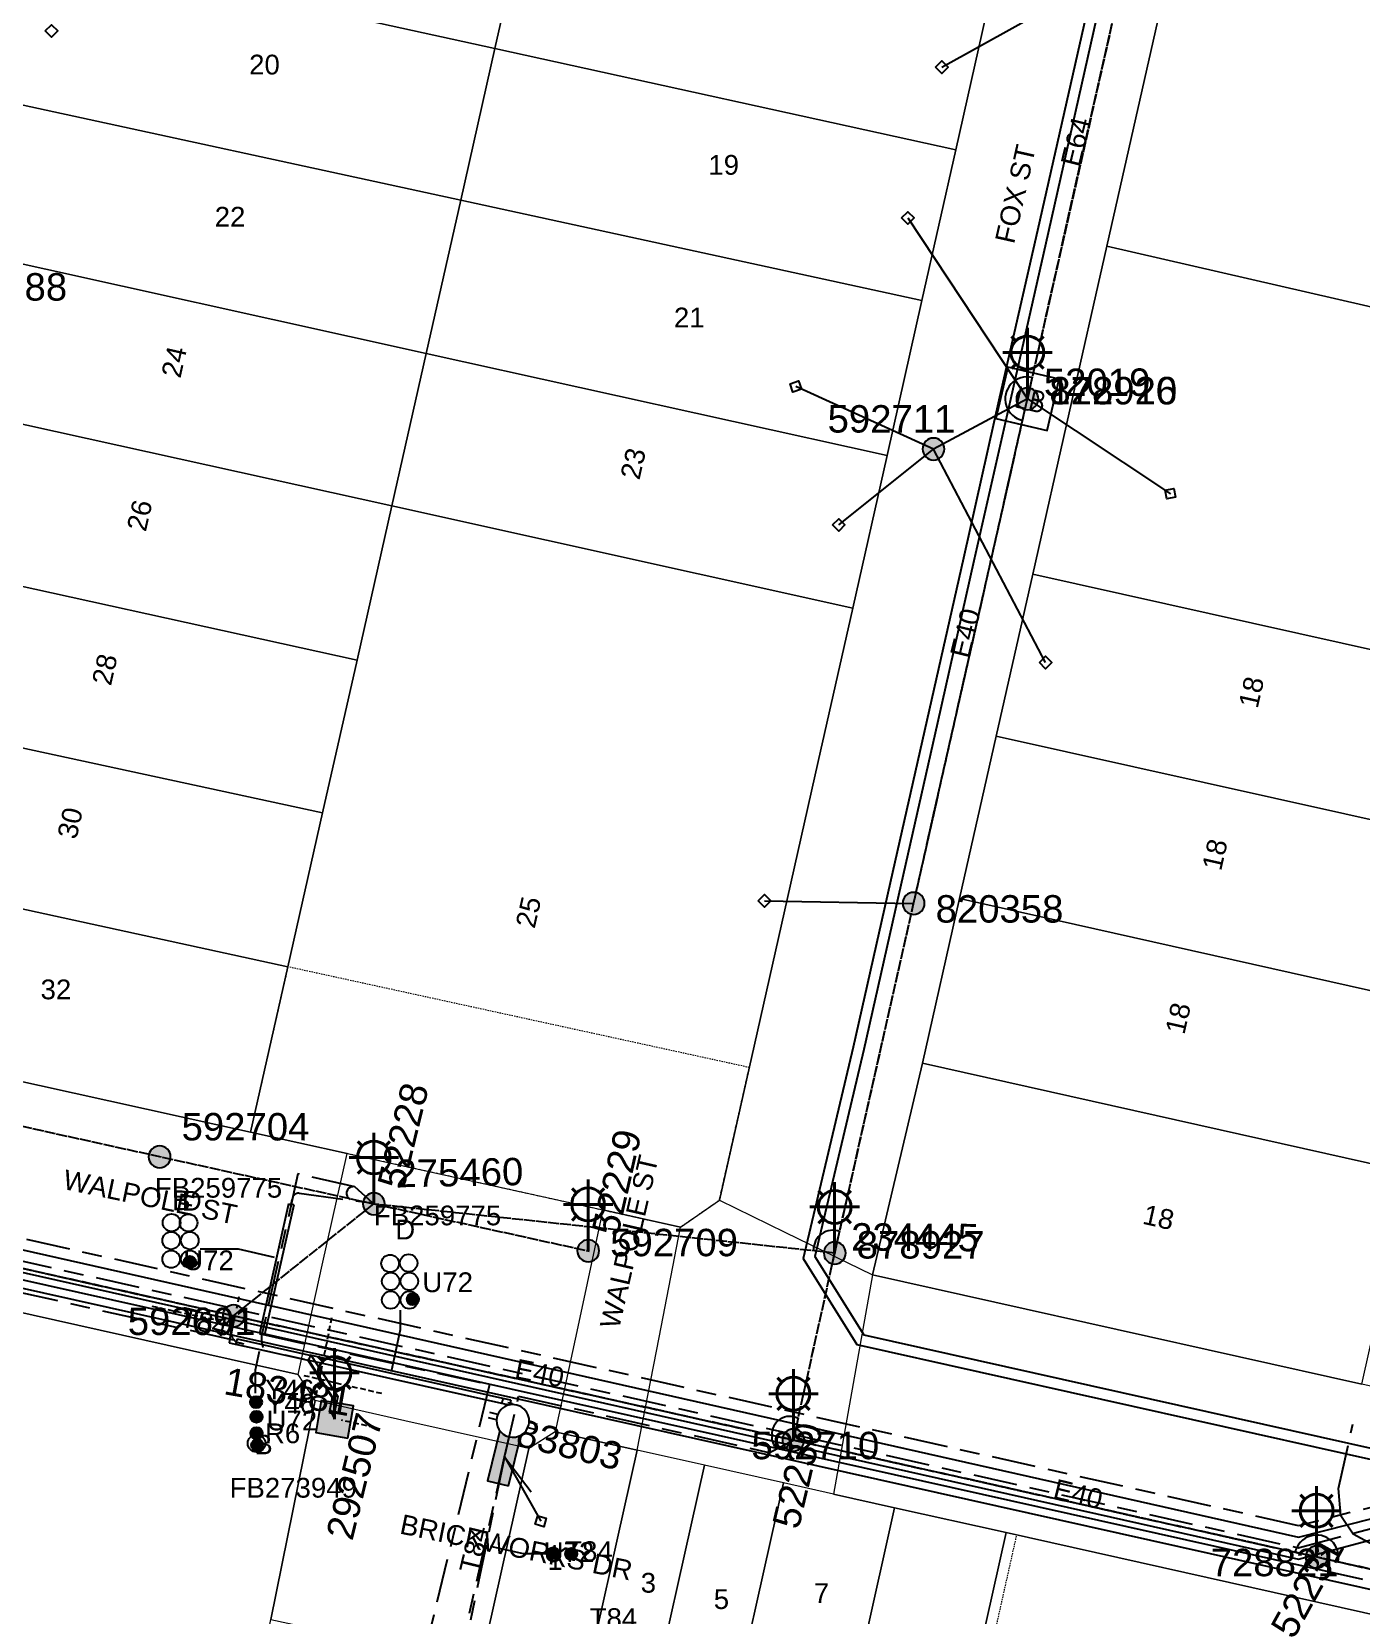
# Model space of a CAD drawing. Header units: metres. Extents: x 311347 to 316656, y 6252667 to 6255486.
# Drawn here: x 314543.3 to 314664.5, y 6254809.8 to 6254954.2 of the extents above; entities that cross this region are included whole.
import ezdxf
from ezdxf.enums import TextEntityAlignment as Align

# ---------------------------------------------------------------- set-up
doc = ezdxf.new("R2010")
doc.units = ezdxf.units.M
for name, pattern in [('Cable Exist OH', [1, 1, 0]), ('Cable Exist UG', [8.2, 4, -1.2, 1.8, -1.2]), ('DASHED', [0.75, 0.5, -0.25]), ('HIDDEN', [0.375, 0.25, -0.125]), ('HIDDEN2', [0.1875, 0.125, -0.0625])]:
    doc.linetypes.add(name, pattern=pattern)
doc.layers.get('0').update_dxf_attribs({"color": 6})
for name, color, linetype in [('_User_HV_Exist', 7, 'Continuous'), ('_User_LV_Exist', 7, 'Continuous'), ('Duct_SP_EXT', 7, 'Continuous'), ('Equip_LV_EXT', 7, 'Continuous'), ('Equip_SP_HV_EXT', 7, 'Continuous'), ('Equip_SP_SL_EXT', 7, 'Continuous'), ('Mains_HV_EXT', 7, 'Continuous'), ('Mains_LV_EXT', 7, 'Continuous'), ('Mains_SL_EXT', 7, 'Continuous'), ('Mains_TR_EXT', 7, 'Continuous'), ('Services_SP_EXT', 7, 'Continuous'), ('SupportsOH_SP_TR_HV_LV_SL_EXT', 7, 'Continuous'), ('SupportsUG_SP_LV_EXT', 7, 'Continuous'), ('SupportsUG_SP_LV_SL_EXT', 7, 'Continuous'), ('Trench_SP_EXT', 7, 'Continuous')]:
    doc.layers.add(name, color=color, linetype=linetype)
for name, color, linetype, lineweight in [('Cadastre Buildings_SP_EXT', 9, 'Continuous', 5), ('Cadastre Land Parcels_SP_EXT', 9, 'Continuous', 5), ('Cadastre Other Property_SP_EXT', 9, 'HIDDEN', 5), ('Cadastre Roads_SP_EXT', 7, 'Continuous', 5)]:
    doc.layers.add(name, color=color, linetype=linetype, lineweight=lineweight)
doc.layers.add('UNKNOWN_FEATURES', color=1, linetype='DASHED', plot=False)
doc.styles.add('COLUMN_LABEL', font='arial.ttf')
doc.styles.add('iecARIAL', font='arial.ttf', dxfattribs={"height": 2})
doc.styles.add('POLE_LABEL', font='arial.ttf')
doc.styles.get("Standard").update_dxf_attribs({"font": 'arial.ttf'})
doc.linetypes.add('Cable P UG', pattern='A,6,-0.5,["P",Standard,S=1.7,R=0,X=0.5,Y=-1],-2.9', length=9.4)

# ---------------------------------------------------------------- blocks, each defined once
blk = doc.blocks.new('COLUMN_EXT')
blk.add_hatch(color=256).paths.add_polyline_path([(-1.49, 1.48), (-1.49, -1.49), (1.48, -1.49), (1.48, 1.48)])
blk.add_lwpolyline([(-1.49, -1.49), (1.48, -1.49), (1.48, 1.48), (-1.49, 1.48)], close=True)
for tag, height, style, flags, p in [('ASSET_NUM', 2.5, 'COLUMN_LABEL', 8, (2, 2)), ('STRUCTURE_PLANT_NUMBER', 0.2, 'POLE_LABEL', 9, (1.81, 0.03)), ('STREET_CODE', 0.2, 'COLUMN_LABEL', 9, (1.81, -0.2))]:
    blk.add_attdef(tag, text='', height=height, dxfattribs=dict(style=style, flags=flags)).set_placement(p, align=Align.MIDDLE_LEFT)
at = {"flags": 9}
for tag, p in [('COLUMN_TYPE', (1.81, -0.4)), ('OWNED_BY', (1.81, -0.6)), ('STATE', (1.81, -0.8)), ('USAGE', (1.81, -1)), ('LEGEND', (1.81, -1.2)), ('LOCATION', (1.81, -1.4)), ('STREETNAME', (1.81, -1.6)), ('SUBURB', (1.81, -1.8)), ('NOTES', (1.81, -2))]:
    blk.add_attdef(tag, text='', height=0.2, dxfattribs=at).set_placement(p, align=Align.MIDDLE_LEFT)
at = {"flags": 1}
blk.add_attdef('Z', (1.81, -2.35), '', height=0.2, dxfattribs=at)
blk = doc.blocks.new('PILLAR_EXT')
blk.add_hatch(color=256).paths.add_polyline_path([(-2.475, 0.99), (-2.475, -0.99), (2.475, -0.99), (2.475, 0.99)])
blk.add_lwpolyline([(-2.475, -0.99), (2.475, -0.99), (2.475, 0.99), (-2.475, 0.99)], close=True)
at = {"style": 'iecARIAL', "flags": 8}
blk.add_attdef('ASSET_NUM', (1.5, 3.5), '', height=2.5, dxfattribs=at)
for tag, p, flags in [('OWNED_BY', (0, -0.2), 9), ('STATE', (0, -0.4), 9), ('SUPPORT_TYPE', (0, -0.6), 9), ('USAGE', (0, -0.8), 9), ('LEGEND', (0, -1), 9), ('LOCATION', (0, -1.2), 9), ('NOTES', (0, -1.4), 9), ('PARENT', (0, -1.6), 9), ('STREETNAME', (0, -1.8), 9), ('SUBURB', (0, -2), 1)]:
    blk.add_attdef(tag, p, '', height=0.2, dxfattribs=dict(flags=flags))
blk = doc.blocks.new('DUCT_EXT')
blk.add_circle((0, 0.8), 0.8)
at = {"flags": 1}
blk.add_attdef('Z', (0, 0), '', height=0.2, dxfattribs=at)
at = {"flags": 9}
for tag, p in [('DUCT_CODE', (0, 0)), ('XSECT_TYPE', (0, -0.2)), ('STATE', (0, -0.6)), ('FB_REFERENCE', (0, -0.4)), ('NOTES', (0, -0.8))]:
    blk.add_attdef(tag, text='', height=0.2, dxfattribs=at).set_placement(p, align=Align.MIDDLE_LEFT)
blk = doc.blocks.new('SL_LANTERN_EXT')
at = {"lineweight": 40}
for p, q in [((0, 1.97), (0, 6.47)), ((-1.46, 5.68), (-1.06, 5.28)), ((1.46, 5.68), (1.06, 5.28)), ((-2.25, 4.22), (2.25, 4.22)), ((-1.46, 2.76), (-1.06, 3.16)), ((1.46, 2.76), (1.06, 3.16)), ((0, 0), (0, 2.72))]:
    blk.add_line(p, q, dxfattribs=at)
blk.add_circle((0, 4.22), 1.5, dxfattribs=at)
at = {"style": 'iecARIAL', "flags": 8}
blk.add_attdef('ASSET_NUM', (1.5, 1.5), '', height=2.5, dxfattribs=at)
for tag, p, height, flags in [('CONSTRUCTED_VOLTAGE', (0.98, -0.65), 0.2, 9), ('CONTROL_TYPE', (0.98, -0.85), 0.2, 9), ('LANTERN_PURPOSE', (0.98, -1.05), 0.2, 9), ('LANTERN_TYPE', (0.98, -1.25), 0.2, 9), ('NO_PHASES', (0.98, -1.45), 0.2, 9), ('LNUMBER', (2.18, -3.25), 2.5, 8), ('OPERATING_VOLTAGE', (0.98, -1.65), 0.2, 9), ('ORIENTATION', (0.98, -1.85), 0.2, 9), ('OWNED_BY', (0.98, -2.05), 0.2, 9), ('STATE', (0.98, -2.25), 0.2, 9), ('USAGE', (0.98, -2.45), 0.2, 9), ('CEXIST', (0.98, -2.65), 0.2, 9), ('CNEW', (0.98, -2.85), 0.2, 9), ('CNUMBER', (0.98, -3.05), 0.2, 9), ('CREMOVE', (0.98, -3.25), 0.2, 9), ('CREPLACE', (0.98, -3.45), 0.2, 9), ('LKINGHEIGHT', (0.98, -3.65), 0.2, 9), ('LBRACKET', (0.98, -3.85), 0.2, 9), ('LBRACKETVOCAB', (0.98, -4.05), 0.2, 9), ('LCATEGORY', (0.98, -4.25), 0.2, 9), ('LCHARGE1', (0.98, -4.45), 0.2, 9), ('LCHARGE1PERCENT', (0.98, -4.65), 0.2, 9), ('LCHARGE2', (0.98, -4.85), 0.2, 9), ('LCHARGE2PERCENT', (0.98, -5.05), 0.2, 9), ('LCHARGE3', (0.98, -5.25), 0.2, 9), ('LCHARGE3PERCENT', (0.98, -5.45), 0.2, 9), ('LEXIST', (0.98, -5.65), 0.2, 9), ('LLAMP', (0.98, -5.85), 0.2, 9), ('LLAMPVOCAB', (0.98, -6.05), 0.2, 9), ('LMAST', (0.98, -6.25), 0.2, 9), ('LMASTVOCAB', (0.98, -6.45), 0.2, 9), ('LNEW', (0.98, -6.65), 0.2, 9), ('LANTNUMBER', (0.98, -6.85), 0.2, 9), ('LOUTREACH', (0.98, -7.25), 0.2, 9), ('LOUTREACHVOCAB', (0.98, -7.45), 0.2, 9), ('LRATECODE', (0.98, -7.65), 0.2, 9), ('LREMOVE', (0.98, -7.85), 0.2, 9), ('LREPLACE', (0.98, -8.05), 0.2, 9), ('LTYPE', (0.98, -8.25), 0.2, 9), ('LTYPEVOCAB', (0.98, -8.45), 0.2, 9), ('LEGEND', (0.98, -8.65), 0.2, 9), ('LOCATION', (0.98, -8.85), 0.2, 9), ('STREETNAME', (0.98, -9.25), 0.2, 9), ('SUBURB', (0.98, -9.45), 0.2, 1), ('NOTES', (0.98, -9.05), 0.2, 9)]:
    blk.add_attdef(tag, p, '', height=height, dxfattribs=dict(flags=flags))
blk = doc.blocks.new('CCP_EXT')
at = {"flags": 9}
for tag, p in [('LEGEND', (0, -1.4)), ('STATE', (0, -1.8)), ('LIFE_SUPPORT', (0, -1.6)), ('NOTES', (0, -2))]:
    blk.add_attdef(tag, text='', height=0.2, dxfattribs=at).set_placement(p, align=Align.MIDDLE_LEFT)
blk.add_wipeout([(0, 0.57), (0.57, 0), (0, -0.57), (-0.57, 0)])
blk.add_lwpolyline([(-0.57, 0), (0, 0.57), (0.57, 0), (0, -0.57), (-0.57, 0)])
at = {"flags": 1}
blk.add_attdef('Z', (0, 0), '', height=0.2, dxfattribs=at)
at = {"flags": 9}
for tag, p in [('CCP_TYPE', (0, 0)), ('CONSTRUCTED_VOLTAGE', (0, -0.2)), ('OPERATING_VOLTAGE', (0, -0.6)), ('ORIENTATION', (0, -0.8)), ('OWNED_BY', (0, -1)), ('NO_PHASES', (0, -0.4)), ('USAGE', (0, -1.2))]:
    blk.add_attdef(tag, text='', height=0.2, dxfattribs=at).set_placement(p, align=Align.MIDDLE_LEFT)
blk = doc.blocks.new('POLE_EXT')
blk.add_hatch(color=256).paths.add_polyline_path([(-1, 0, 1), (1, 0, 1)])
blk.add_lwpolyline([(-1, 0, 1), (1, 0, 1)], format="xyb", close=True)
for tag, height, flags, p in [('pNumber', 2.5, 8, (-17.84, 2.07)), ('OWNED_BY', 0.2, 9, (1.35, -0.4)), ('SPECIAL_USE', 0.2, 9, (1.35, -0.8)), ('STATE', 0.2, 9, (1.35, -1)), ('cLV', 0.2, 9, (1.35, -1.4)), ('PARENT', 0.2, 9, (1.35, -0.6)), ('USAGE', 0.2, 9, (1.35, -1.2)), ('hDepth', 0.2, 9, (1.35, -1.6)), ('hDia', 0.2, 9, (1.35, -1.8)), ('cHV', 0.2, 9, (1.35, -2)), ('LBRACKET', 0.2, 9, (1.35, -2.2)), ('LExisting', 0.2, 9, (1.35, -2.4)), ('LANTNUMBER', 0.2, 9, (1.35, -2.6)), ('LOther', 0.2, 9, (1.35, -2.8)), ('cLinedev', 0.2, 9, (1.35, -3.4)), ('pExisting', 0.2, 9, (1.35, -3.8)), ('pFooting', 0.2, 9, (1.35, -4.4)), ('LRemove', 0.2, 9, (1.35, -3)), ('LEGEND', 0.2, 9, (1.35, -3.2)), ('LOCATION', 0.2, 9, (1.35, -3.6)), ('PFNUMBER', 0.2, 9, (1.35, -4)), ('NEWPFNUMBER', 0.2, 9, (1.35, -4.2)), ('pNew', 0.2, 9, (1.35, -4.6)), ('pRelocate', 0.2, 9, (1.35, -5)), ('pRemove', 0.2, 9, (1.35, -5.2)), ('pReplace', 0.2, 9, (1.35, -5.4)), ('pStay', 0.2, 9, (1.35, -5.6)), ('pType', 0.2, 9, (1.35, -5.8)), ('cspan', 0.2, 9, (1.35, -6)), ('STREETNAME', 0.2, 9, (1.35, -6.2)), ('SUBURB', 0.2, 9, (1.35, -6.4)), ('OPERATED_BY', 0.2, 9, (1.36, -7.01)), ('NOTES', 0.2, 9, (1.35, -6.6)), ('MAINTAINED_BY', 0.2, 9, (1.36, -6.81))]:
    blk.add_attdef(tag, text='', height=height, dxfattribs=dict(flags=flags)).set_placement(p, align=Align.MIDDLE_LEFT)
at = {"style": 'POLE_LABEL'}
for tag, height, flags, p in [('ASSET_NUM', 2.5, 8, (2, 2)), ('STRUCTURE_PLANT_NUMBER', 0.2, 9, (1.35, 0.03)), ('STREET_CODE', 0.2, 9, (1.35, -0.2))]:
    blk.add_attdef(tag, text='', height=height, dxfattribs=dict(at, flags=flags)).set_placement(p, align=Align.MIDDLE_LEFT)
at = {"flags": 1}
blk.add_attdef('Z', (1.35, -7.33), '', height=0.2, dxfattribs=at)
blk = doc.blocks.new('LV_UG_LINKS_OPEN_EXT')
for p, q in [((-0.25, 1.47), (-0.25, 2.22)), ((0.25, 1.47), (0.25, 2.22)), ((-0.25, -1.47), (-0.25, -2.22)), ((0.25, -1.47), (0.25, -2.22))]:
    blk.add_line(p, q)
at = {"flags": 9}
for tag, p in [('ACTUAL_STATUS', (0, 0)), ('CONSTRUCTED_VOLTAGE', (0, -0.2)), ('OPERATING_VOLTAGE', (0, -0.6)), ('ORIENTATION', (0, -0.8)), ('STATE', (0, -1)), ('SWITCH_TYPE', (0, -1.2)), ('NO_PHASES', (0, -0.4)), ('USAGE', (0, -1.4)), ('NOTES', (0, -1.6))]:
    blk.add_attdef(tag, text='', height=0.2, dxfattribs=at).set_placement(p, align=Align.MIDDLE_LEFT)
at = {"flags": 1}
blk.add_attdef('Z', (0, 0), '', height=0.2, dxfattribs=at)
blk.add_wipeout([(-0.25, 1.47), (-0.43, 1.43), (-0.61, 1.36), (-0.77, 1.28), (-0.93, 1.17), (-1.07, 1.05), (-1.19, 0.9), (-1.29, 0.75), (-1.38, 0.58), (-1.44, 0.4), (-1.48, 0.22), (-1.49, 0.03), (-1.49, -0.16), (-1.45, -0.34), (-1.4, -0.52), (-1.32, -0.69), (-1.23, -0.85), (-1.11, -1), (-0.98, -1.13), (-0.83, -1.24), (-0.66, -1.34), (-0.49, -1.41), (-0.31, -1.46), (-0.13, -1.49), (0.06, -1.49), (0.25, -1.47), (0.43, -1.43), (0.61, -1.36), (0.77, -1.28), (0.93, -1.17), (1.07, -1.05), (1.19, -0.9), (1.29, -0.75), (1.38, -0.58), (1.44, -0.4), (1.48, -0.22), (1.49, -0.03), (1.49, 0.16), (1.45, 0.34), (1.4, 0.52), (1.32, 0.69), (1.23, 0.85), (1.11, 1), (0.98, 1.13), (0.83, 1.24), (0.66, 1.34), (0.49, 1.41), (0.31, 1.46), (0.13, 1.49), (-0.06, 1.49)])
blk.add_lwpolyline([(0, -1.49, 1), (0, 1.49, 1)], format="xyb", close=True)
blk = doc.blocks.new('HV_LOAD_BREAK_EXT')
blk.add_lwpolyline([(-2.4, -2.4), (2.4, -2.4), (2.4, 2.4), (-2.4, 2.4)], close=True)
at = {"insert": (-1.1, 0.99), "char_height": 2, "width": 2.9628, "attachment_point": 1}
blk.add_mtext('{\\Fisocp|c0;LB}', dxfattribs=at)
for tag, height, flags, p in [('ASSET_NUM', 2.5, 8, (2, 2)), ('STREET_CODE', 0.2, 9, (1.5, 0)), ('ACTUAL_STATUS', 0.2, 9, (1.5, -0.2)), ('CONSTRUCTED_VOLTAGE', 0.2, 9, (1.5, -0.4)), ('OPERATING_VOLTAGE', 0.2, 9, (1.5, -0.8)), ('ORIENTATION', 0.2, 9, (1.5, -1)), ('OWNED_BY', 0.2, 9, (1.5, -1.2)), ('OPERATED_BY', 0.2, 9, (1.5, -1.4)), ('NO_PHASES', 0.2, 9, (1.5, -0.6)), ('STATE', 0.2, 9, (1.5, -1.8)), ('SWITCH_TYPE', 0.2, 9, (1.5, -2)), ('STREETNAME', 0.2, 9, (1.5, -2.8)), ('MAINTAINED_BY', 0.2, 9, (1.5, -1.6)), ('USAGE', 0.2, 9, (1.5, -2.2)), ('LEGEND', 0.2, 9, (1.5, -2.4)), ('LOCATION', 0.2, 9, (1.5, -2.6)), ('SUBURB', 0.2, 9, (1.5, -3)), ('Z', 0.2, 1, (1.5, -3.6)), ('NOTES', 0.2, 9, (1.5, -3.2)), ('LABEL_ALIGNMENT', 0.2, 9, (1.5, -3.4))]:
    blk.add_attdef(tag, text='', height=height, dxfattribs=dict(flags=flags)).set_placement(p, align=Align.MIDDLE_LEFT)
blk = doc.blocks.new('CABLE_LARGE_EXT')
h = blk.add_hatch(color=256)
edge = h.paths.add_edge_path()
edge.add_arc((0, 0.55), 0.55, 0, 360)
blk.add_circle((0, 0.55), 0.55)
at = {"flags": 1}
blk.add_attdef('Z', (0, 0), '', height=0.2, dxfattribs=at)
at = {"flags": 9}
for tag, p in [('COND_CODE', (0, 0)), ('STATE', (0, -0.4)), ('XSECT_SIZE', (0, -0.6)), ('FB_REFERENCE', (0, -0.2)), ('NOTES', (0, -0.8))]:
    blk.add_attdef(tag, text='', height=0.2, dxfattribs=at).set_placement(p, align=Align.MIDDLE_LEFT)

msp = doc.modelspace()

# ---------------------------------------------------------------- linework, layer by layer
at = {"layer": 'Cadastre Buildings_SP_EXT', "linetype": 'Continuous'}
msp.add_lwpolyline([(314676.88, 6254807.36), (314632.07, 6254817.38), (314626.57, 6254792.78), (314663.02, 6254784.63), (314671.38, 6254782.76), (314676.88, 6254807.36)], close=True, dxfattribs=at)
at = {"layer": 'Cadastre Land Parcels_SP_EXT', "linetype": 'Continuous'}
for points in [[(314695.94, 6254969.22), (314666.13, 6254975.9), (314651.33, 6254979.23), (314647.92, 6254964.11), (314641.27, 6254934.63), (314685.79, 6254924.4), (314689.2, 6254939.44), (314692.52, 6254954.11), (314695.94, 6254969.22)], [(314585.49, 6254952.63), (314588.63, 6254966.59), (314546.93, 6254975.75), (314543.79, 6254961.79), (314585.49, 6254952.63)], [(314630.64, 6254957.37), (314588.63, 6254966.59), (314585.49, 6254952.63), (314627.5, 6254943.4), (314630.64, 6254957.37)], [(314585.49, 6254952.63), (314543.79, 6254961.79), (314540.66, 6254947.88), (314582.37, 6254938.82), (314585.49, 6254952.63)], [(314627.5, 6254943.4), (314585.49, 6254952.63), (314582.37, 6254938.82), (314624.4, 6254929.69), (314627.5, 6254943.4)], [(314582.37, 6254938.82), (314540.66, 6254947.88), (314537.54, 6254934.08), (314579.21, 6254924.86), (314582.37, 6254938.82)], [(314624.4, 6254929.69), (314582.37, 6254938.82), (314579.21, 6254924.86), (314621.23, 6254915.56), (314624.4, 6254929.69)], [(314579.21, 6254924.86), (314537.54, 6254934.08), (314534.41, 6254920.18), (314576.09, 6254910.95), (314579.21, 6254924.86)], [(314621.23, 6254915.56), (314579.21, 6254924.86), (314576.09, 6254910.95), (314618.1, 6254901.64), (314621.23, 6254915.56)], [(314576.09, 6254910.95), (314534.41, 6254920.18), (314531.23, 6254906.07), (314572.92, 6254896.91), (314576.09, 6254910.95)], [(314618.1, 6254901.64), (314576.09, 6254910.95), (314572.92, 6254896.91), (314569.78, 6254882.98), (314566.61, 6254868.94), (314563.2, 6254853.89), (314572.02, 6254851.94), (314595.32, 6254846.79), (314602.4, 6254845.23), (314605.94, 6254847.68), (314611.85, 6254873.88), (314614.95, 6254887.66), (314618.1, 6254901.64)], [(314572.92, 6254896.91), (314531.23, 6254906.07), (314528, 6254892.02), (314569.78, 6254882.98), (314572.92, 6254896.91)], [(314678.79, 6254894.86), (314634.52, 6254904.75), (314631.18, 6254889.97), (314675.49, 6254880.1), (314678.79, 6254894.86)], [(314569.78, 6254882.98), (314528, 6254892.02), (314524.92, 6254878.03), (314566.61, 6254868.94), (314569.78, 6254882.98)], [(314675.49, 6254880.1), (314631.18, 6254889.97), (314627.84, 6254875.17), (314672.17, 6254865.23), (314675.49, 6254880.1)], [(314404.54, 6254868.21), (314314.17, 6254888.41), (314306.57, 6254854.77), (314284.18, 6254755.26), (314281.2, 6254742.04), (314264.22, 6254666.6), (314259.85, 6254647.17), (314256.12, 6254630.62), (314341.64, 6254611.54), (314323.42, 6254530.12), (314327.26, 6254529.27), (314381.41, 6254517.32), (314408.84, 6254511.06), (314450.72, 6254698.32), (314538.58, 6254678.72), (314552.78, 6254748.82), (314561.24, 6254790.6), (314565.06, 6254809.46), (314569.1, 6254829.41), (314567.54, 6254831.8), (314511.33, 6254844.36), (314419.66, 6254864.84), (314404.54, 6254868.21)], [(314566.61, 6254868.94), (314524.92, 6254878.03), (314521.55, 6254863.09), (314563.2, 6254853.89), (314566.61, 6254868.94)], [(314672.17, 6254865.23), (314627.84, 6254875.17), (314624.46, 6254860.17), (314668.82, 6254850.24), (314672.17, 6254865.23)], [(314668.82, 6254850.24), (314624.46, 6254860.17), (314619.9, 6254840.87), (314664.5, 6254830.91), (314668.82, 6254850.24)], [(314598.46, 6254824.89), (314590.97, 6254826.56), (314588.58, 6254825.05), (314584.17, 6254805.33), (314586.45, 6254801.75), (314592.96, 6254800.29), (314598.46, 6254824.89)], [(314604.58, 6254823.52), (314598.46, 6254824.89), (314592.96, 6254800.29), (314599.08, 6254798.92), (314604.58, 6254823.52)], [(314611.78, 6254821.91), (314604.58, 6254823.52), (314599.08, 6254798.92), (314606.28, 6254797.31), (314611.78, 6254821.91)], [(314616.43, 6254795.05), (314621.92, 6254819.65), (314616.35, 6254820.89), (314611.78, 6254821.91), (314606.28, 6254797.31), (314616.43, 6254795.05)], [(314632.07, 6254817.38), (314621.92, 6254819.65), (314616.43, 6254795.05), (314626.57, 6254792.78), (314632.07, 6254817.38)]]:
    msp.add_lwpolyline(points, close=True, dxfattribs=at)
at = {"layer": 'Cadastre Other Property_SP_EXT', "linetype": 'HIDDEN2'}
for points in [[(314566.61, 6254868.95), (314563.2, 6254853.9), (314602.4, 6254845.23), (314605.94, 6254847.68), (314608.67, 6254859.77), (314566.61, 6254868.95)], [(314627.55, 6254792.56), (314633.05, 6254817.16), (314632.07, 6254817.38), (314626.57, 6254792.78), (314627.55, 6254792.56)]]:
    msp.add_lwpolyline(points, close=True, dxfattribs=at)
at = {"layer": 'Cadastre Roads_SP_EXT', "linetype": 'Continuous'}
for points in [[(314563.2, 6254853.89), (314521.55, 6254863.09), (314516.7, 6254854.2), (314511.33, 6254844.36), (314567.54, 6254831.8), (314569.75, 6254841.75), (314572.02, 6254851.94), (314563.2, 6254853.89)], [(314602.4, 6254845.23), (314595.32, 6254846.79), (314593.12, 6254836.56), (314590.97, 6254826.56), (314598.46, 6254824.89), (314600.45, 6254835.15), (314602.4, 6254845.23)], [(314664.5, 6254830.91), (314619.9, 6254840.87), (314618.14, 6254830.97), (314616.35, 6254820.89), (314621.92, 6254819.65), (314632.07, 6254817.38), (314676.88, 6254807.36), (314687.13, 6254805.07), (314697.37, 6254802.78), (314704.4, 6254801.21), (314710.65, 6254799.81), (314712.52, 6254799.4), (314710.81, 6254810.21), (314709.1, 6254820.95), (314664.5, 6254830.91)]]:
    msp.add_lwpolyline(points, close=True, dxfattribs=at)
at = {"layer": 'Duct_SP_EXT'}
for p, q in [((314566.67, 6254847.35), (314564.02, 6254835.51)), ((314567.14, 6254847.25), (314564.49, 6254835.4)), ((314566.67, 6254847.35), (314566.91, 6254847.3)), ((314567.14, 6254847.25), (314566.91, 6254847.3)), ((314561.88, 6254834.57), (314561.94, 6254834.8)), ((314561.88, 6254834.57), (314568.44, 6254833.09)), ((314561.99, 6254835.03), (314561.94, 6254834.8)), ((314561.99, 6254835.03), (314568.74, 6254833.52)), ((314564.02, 6254835.51), (314564.25, 6254835.46)), ((314564.49, 6254835.4), (314564.25, 6254835.46)), ((314568.44, 6254833.09), (314568.59, 6254833.31)), ((314568.44, 6254833.09), (314570.65, 6254829.7)), ((314568.54, 6254833.07), (314568.59, 6254833.31)), ((314568.64, 6254833.54), (314568.59, 6254833.31)), ((314568.74, 6254833.52), (314568.59, 6254833.31)), ((314568.74, 6254833.52), (314571.16, 6254829.8)), ((314570.65, 6254829.7), (314570.37, 6254828.33)), ((314570.65, 6254829.7), (314570.9, 6254829.75)), ((314571.16, 6254829.8), (314570.84, 6254828.23)), ((314571.16, 6254829.8), (314570.9, 6254829.75)), ((314570.37, 6254828.33), (314570.6, 6254828.28)), ((314570.84, 6254828.23), (314570.6, 6254828.28))]:
    msp.add_line(p, q, dxfattribs=at)
for points in [[(314558.62, 6254843.25), (314562.08, 6254843.25), (314565.35, 6254842.5)], [(314576.85, 6254837.65), (314576.85, 6254835.85), (314576.04, 6254832.04)], [(314576.85, 6254837.65), (314576.85, 6254835.85), (314576.04, 6254832.04)], [(314563.66, 6254830.08), (314563.66, 6254832.21), (314564.04, 6254833.92)], [(314590.13, 6254815.44), (314588.08, 6254815.44), (314585.08, 6254816.12)]]:
    msp.add_lwpolyline(points, dxfattribs=at)
at = {"layer": 'Mains_HV_EXT', "linetype": 'Cable Exist OH'}
for points in [[(314634.02, 6254920.71), (314642.94, 6254960.25)], [(314574.43, 6254847.33), (314530.97, 6254856.92)], [(314616.46, 6254842.86), (314574.43, 6254847.33)]]:
    msp.add_lwpolyline(points, dxfattribs=at)
at = {"layer": 'Mains_HV_EXT', "linetype": 'Continuous'}
for points in [[(314572.53, 6254848.91, 0.760751), (314572.29, 6254847.75)], [(314616.91, 6254844.82, 0.538784), (314614.53, 6254843.14)]]:
    msp.add_lwpolyline(points, format="xyb", dxfattribs=at)
at = {"layer": 'Mains_HV_EXT', "linetype": 'Cable P UG'}
msp.add_lwpolyline([(314664.41, 6254812.41), (314696.02, 6254805.34), (314700.07, 6254822.96)], dxfattribs=at)
at = {"layer": 'Mains_LV_EXT', "linetype": 'Cable Exist OH'}
for points in [[(314642.94, 6254960.25), (314634.02, 6254920.71)], [(314623.65, 6254874.73), (314634.02, 6254920.71)], [(314612.69, 6254825.82), (314616.46, 6254842.86), (314623.65, 6254874.73)], [(314561.67, 6254837.14), (314509.07, 6254848.97)], [(314660.38, 6254815.16), (314612.69, 6254825.82)], [(314660.38, 6254815.16), (314712.74, 6254803.3)]]:
    msp.add_lwpolyline(points, dxfattribs=at)
at = {"layer": 'Mains_LV_EXT', "linetype": 'Continuous'}
for points in [[(314634.46, 6254922.66, 1.009522), (314633.58, 6254918.75)], [(314613.12, 6254827.77, 0.596688), (314610.74, 6254826.25)], [(314610.74, 6254826.25, 0.267946), (314611.22, 6254825.04)], [(314662.33, 6254814.71, 1.004621), (314658.42, 6254815.59)]]:
    msp.add_lwpolyline(points, format="xyb", dxfattribs=at)
at = {"layer": 'Mains_SL_EXT', "linetype": 'Cable Exist OH'}
for points in [[(314634.02, 6254920.71), (314642.94, 6254960.28), (314651.05, 6254996.25), (314651.05, 6254996.28)], [(314509.07, 6254848.97), (314561.67, 6254837.14)], [(314561.67, 6254837.14), (314574.45, 6254847.35)], [(314574.45, 6254847.35), (314594.07, 6254843.04)], [(314612.69, 6254825.82), (314616.45, 6254842.84)], [(314612.69, 6254825.82), (314660.38, 6254815.16)], [(314701.66, 6254805.93), (314660.38, 6254815.16)]]:
    msp.add_lwpolyline(points, dxfattribs=at)
at = {"layer": 'Mains_SL_EXT', "linetype": 'Cable Exist UG'}
msp.add_lwpolyline([(314561.63, 6254837.18), (314561.26, 6254834.68), (314561.26, 6254834.68), (314568.48, 6254833.12), (314570.68, 6254829.72), (314570.44, 6254828.62), (314570.86, 6254827.72)], dxfattribs=at)
at = {"layer": 'Mains_TR_EXT', "linetype": 'Cable Exist UG'}
msp.add_lwpolyline([(314815.74, 6254776.97), (314815.39, 6254778.55), (314814.79, 6254780.27), (314813.77, 6254781.71), (314812.05, 6254782.9), (314809.62, 6254783.84), (314666.18, 6254815.9), (314663.72, 6254817.24), (314662.58, 6254818.91), (314662.39, 6254821.4), (314663.68, 6254827.28)], dxfattribs=at)
at = {"layer": 'Services_SP_EXT'}
msp.add_lwpolyline([(314634.02, 6254920.71), (314625.46, 6254916.14)], dxfattribs=at)
at = {"layer": 'Trench_SP_EXT', "linetype": 'Cable Exist UG'}
for points in [[(314561.65, 6254834.92), (314313.86, 6254890.23)], [(314586.36, 6254824.28), (314589.14, 6254820.65)]]:
    msp.add_lwpolyline(points, dxfattribs=at)
for points in [[(314566.87, 6254847.13), (314567.01, 6254847.75), (314567.01, 6254847.75, -0.437623), (314567.65, 6254848.31), (314567.65, 6254848.31), (314574.33, 6254847.43)], [(314561.79, 6254837.15), (314561.47, 6254835.69), (314561.47, 6254835.69, 0.451631), (314562.27, 6254834.68), (314562.27, 6254834.68), (314562.61, 6254834.6)], [(314564.3, 6254835.68), (314564.22, 6254835.31), (314564.22, 6254835.31, 0.129433), (314564.36, 6254834.26)], [(314586.41, 6254824.51), (314587.29, 6254828.33), (314587.29, 6254828.33, 0.343065), (314587.05, 6254829.14), (314587.05, 6254829.14), (314586.66, 6254829.22)]]:
    msp.add_lwpolyline(points, format="xyb", dxfattribs=at)
at = {"layer": 'UNKNOWN_FEATURES'}
for points in [[(314562.14, 6254838.87), (314561.92, 6254837.81)], [(314554.21, 6254838.02), (314560.03, 6254836.78), (314561.13, 6254836.93)], [(314569.19, 6254829.88), (314570.66, 6254837.14)], [(314568.07, 6254831.71), (314575.33, 6254830.04)], [(314574.54, 6254826.95), (314571.51, 6254827.63)]]:
    msp.add_lwpolyline(points, dxfattribs=at)

# ---------------------------------------------------------------- block references
at = {"layer": 'Duct_SP_EXT'}
for name, p in [('DUCT_EXT', (314556.01, 6254844.83)), ('DUCT_EXT', (314557.56, 6254844.82)), ('DUCT_EXT', (314555.97, 6254843.2)), ('DUCT_EXT', (314557.67, 6254843.2)), ('DUCT_EXT', (314555.97, 6254841.5)), ('DUCT_EXT', (314557.67, 6254841.5)), ('CABLE_LARGE_EXT', (314557.67, 6254841.5)), ('DUCT_EXT', (314575.93, 6254841.11)), ('DUCT_EXT', (314577.62, 6254841.15)), ('DUCT_EXT', (314575.98, 6254839.49)), ('DUCT_EXT', (314577.68, 6254839.49)), ('DUCT_EXT', (314575.98, 6254837.79)), ('DUCT_EXT', (314577.68, 6254837.79)), ('CABLE_LARGE_EXT', (314578.01, 6254838.11)), ('CABLE_LARGE_EXT', (314563.71, 6254828.72)), ('CABLE_LARGE_EXT', (314563.75, 6254827.39)), ('CABLE_LARGE_EXT', (314563.75, 6254825.9)), ('DUCT_EXT', (314563.76, 6254824.72)), ('CABLE_LARGE_EXT', (314563.83, 6254824.8)), ('CABLE_LARGE_EXT', (314590.79, 6254814.95)), ('CABLE_LARGE_EXT', (314592.44, 6254814.89))]:
    msp.add_blockref(name, p, dxfattribs=at)
at = {"layer": 'Equip_SP_HV_EXT'}
ref = msp.add_blockref('HV_LOAD_BREAK_EXT', (314634.02, 6254920.71), dxfattribs=dict(at, rotation=346.7704994830479))
ref.add_attrib('ASSET_NUM', '122910', dxfattribs={"layer": '0', "height": 2.5}).set_placement((314636.02, 6254921.46), align=Align.MIDDLE_LEFT)
at = {"layer": 'Equip_SP_SL_EXT'}
ref = msp.add_blockref('SL_LANTERN_EXT', (314634.02, 6254920.71), dxfattribs=at)
ref.add_attrib('ASSET_NUM', '52019', dxfattribs={"layer": '0', "height": 2.5, "rotation": 0.1651, "style": 'iecARIAL'}).set_placement((314635.52, 6254922.21), align=Align.MIDDLE_LEFT)
ref = msp.add_blockref('SL_LANTERN_EXT', (314574.45, 6254847.35), dxfattribs=at)
ref.add_attrib('ASSET_NUM', '52228', dxfattribs={"layer": '0', "height": 2.5, "rotation": 76.2369, "style": 'iecARIAL'}).set_placement((314575.95, 6254848.85), align=Align.MIDDLE_LEFT)
ref = msp.add_blockref('SL_LANTERN_EXT', (314593.98, 6254843.08), dxfattribs=at)
ref.add_attrib('ASSET_NUM', '52229', dxfattribs={"layer": '0', "height": 2.5, "rotation": 77.09, "style": 'iecARIAL'}).set_placement((314595.48, 6254844.58), align=Align.MIDDLE_LEFT)
ref = msp.add_blockref('SL_LANTERN_EXT', (314616.45, 6254842.84), dxfattribs=at)
ref.add_attrib('ASSET_NUM', '234445', dxfattribs={"layer": '0', "height": 2.5, "rotation": 359.6443, "style": 'iecARIAL'}).set_placement((314617.95, 6254844.34), align=Align.MIDDLE_LEFT)
ref = msp.add_blockref('SL_LANTERN_EXT', (314570.86, 6254827.72), dxfattribs=at)
ref.add_attrib('ASSET_NUM', '183481', dxfattribs={"layer": '0', "height": 2.5, "rotation": 349.9804, "style": 'iecARIAL'}).set_placement((314572.36, 6254829.22), align=Align.MIDDLE_RIGHT)
ref = msp.add_blockref('SL_LANTERN_EXT', (314612.69, 6254825.82), dxfattribs=at)
ref.add_attrib('ASSET_NUM', '52230', dxfattribs={"layer": '0', "height": 2.5, "rotation": 76.6894, "style": 'iecARIAL'}).set_placement((314614.19, 6254827.32), align=Align.MIDDLE_RIGHT)
ref = msp.add_blockref('SL_LANTERN_EXT', (314660.38, 6254815.16), dxfattribs=at)
ref.add_attrib('ASSET_NUM', '52231', dxfattribs={"layer": '0', "height": 2.5, "rotation": 61.0323, "style": 'iecARIAL'}).set_placement((314661.88, 6254816.66), align=Align.MIDDLE_RIGHT)
at = {"layer": 'Services_SP_EXT', "rotation": 325.3450570170801}
msp.add_blockref('CCP_EXT', (314647.05, 6254912.07), dxfattribs=at)
at = {"layer": 'SupportsOH_SP_TR_HV_LV_SL_EXT'}
ref = msp.add_blockref('POLE_EXT', (314532.84, 6254931.42), dxfattribs=at)
ref.add_attrib('ASSET_NUM', '592688', dxfattribs={"layer": '0', "height": 2.5, "style": 'POLE_LABEL'}).set_placement((314534.84, 6254932.17), align=Align.TOP_LEFT)
ref = msp.add_blockref('POLE_EXT', (314634.02, 6254920.71), dxfattribs=at)
ref.add_attrib('ASSET_NUM', '878926', dxfattribs={"layer": '0', "height": 2.5, "style": 'POLE_LABEL'}).set_placement((314636.02, 6254921.46), align=Align.MIDDLE_LEFT)
ref = msp.add_blockref('POLE_EXT', (314625.46, 6254916.14), dxfattribs=at)
ref.add_attrib('ASSET_NUM', '592711', dxfattribs={"layer": '0', "height": 2.5, "style": 'POLE_LABEL'}).set_placement((314627.46, 6254916.89), align=Align.BOTTOM_RIGHT)
ref = msp.add_blockref('POLE_EXT', (314623.65, 6254874.73), dxfattribs=at)
ref.add_attrib('ASSET_NUM', '820358', dxfattribs={"layer": '0', "height": 2.5, "style": 'POLE_LABEL'}).set_placement((314625.65, 6254875.48), align=Align.TOP_LEFT)
ref = msp.add_blockref('POLE_EXT', (314554.92, 6254851.63), dxfattribs=at)
ref.add_attrib('ASSET_NUM', '592704', dxfattribs={"layer": '0', "height": 2.5, "rotation": 359.9465, "style": 'POLE_LABEL'}).set_placement((314556.92, 6254852.38), align=Align.BOTTOM_LEFT)
ref = msp.add_blockref('POLE_EXT', (314574.45, 6254847.35), dxfattribs=at)
ref.add_attrib('ASSET_NUM', '275460', dxfattribs={"layer": '0', "height": 2.5, "rotation": 1, "style": 'POLE_LABEL'}).set_placement((314576.45, 6254848.1), align=Align.BOTTOM_LEFT)
ref = msp.add_blockref('POLE_EXT', (314593.99, 6254843.07), dxfattribs=at)
ref.add_attrib('ASSET_NUM', '592709', dxfattribs={"layer": '0', "height": 2.5, "rotation": 0.0008, "style": 'POLE_LABEL'}).set_placement((314595.99, 6254843.82), align=Align.MIDDLE_LEFT)
ref = msp.add_blockref('POLE_EXT', (314616.46, 6254842.86), dxfattribs=at)
ref.add_attrib('ASSET_NUM', '878927', dxfattribs={"layer": '0', "height": 2.5, "style": 'POLE_LABEL'}).set_placement((314618.46, 6254843.61), align=Align.MIDDLE_LEFT)
ref = msp.add_blockref('POLE_EXT', (314561.67, 6254837.14), dxfattribs=at)
ref.add_attrib('ASSET_NUM', '592691', dxfattribs={"layer": '0', "height": 2.5, "rotation": 359.9862, "style": 'POLE_LABEL'}).set_placement((314563.67, 6254837.89), align=Align.TOP_RIGHT)
ref = msp.add_blockref('POLE_EXT', (314612.69, 6254825.82), dxfattribs=at)
ref.add_attrib('ASSET_NUM', '592710', dxfattribs={"layer": '0', "height": 2.5, "style": 'POLE_LABEL'}).set_placement((314614.69, 6254826.57), align=Align.TOP_CENTER)
ref = msp.add_blockref('POLE_EXT', (314660.38, 6254815.16), dxfattribs=dict(at, rotation=359.9907962970052))
ref.add_attrib('ASSET_NUM', '728821', dxfattribs={"layer": '0', "height": 2.5, "rotation": 0.0214, "style": 'POLE_LABEL'}).set_placement((314662.38, 6254815.91), align=Align.TOP_RIGHT)
at = {"layer": 'SupportsUG_SP_LV_EXT'}
ref = msp.add_blockref('PILLAR_EXT', (314586.36, 6254824.28), dxfattribs=dict(at, rotation=76.31770547438046))
ref.add_attrib('ASSET_NUM', '83803', dxfattribs={"layer": '0', "height": 2.5, "rotation": 346.2388, "style": 'iecARIAL'}).set_placement((314587.86, 6254827.78), align=Align.TOP_LEFT)
at = {"layer": 'SupportsUG_SP_LV_SL_EXT'}
ref = msp.add_blockref('COLUMN_EXT', (314570.86, 6254827.72), dxfattribs=dict(at, rotation=80.16643598935028))
ref.add_attrib('ASSET_NUM', '292507', dxfattribs={"layer": '0', "height": 2.5, "rotation": 76.0973, "style": 'COLUMN_LABEL'}).set_placement((314572.86, 6254828.47), align=Align.TOP_RIGHT)

# ---------------------------------------------------------------- texts
at = {"layer": 'Cadastre Land Parcels_SP_EXT'}
for s, p in [('20', (314563.08, 6254950.28)), ('19', (314604.94, 6254941.14)), ('22', (314559.94, 6254936.41)), ('21', (314601.8, 6254927.23)), ('32', (314544.07, 6254865.99)), ('1', (314590.27, 6254813.98)), ('3', (314598.77, 6254811.91)), ('7', (314614.55, 6254810.96)), ('5', (314605.43, 6254810.42))]:
    msp.add_text(s, height=1.8, dxfattribs=at).set_placement(p)
for s, rotation, p in [('24', 77.3101, (314556.81, 6254922.52)), ('23', 77.3042, (314598.65, 6254913.25)), ('26', 77.3177, (314553.66, 6254908.53)), ('28', 77.2932, (314550.48, 6254894.49)), ('18', 77.2943, (314655, 6254892.42)), ('30', 77.2999, (314547.33, 6254880.49)), ('18', 77.2767, (314651.67, 6254877.62)), ('25', 77.1762, (314589.1, 6254872.37)), ('18', 77.2766, (314648.32, 6254862.7)), ('18', 347.3743, (314644.42, 6254845.55))]:
    msp.add_text(s, height=1.8, rotation=rotation, dxfattribs=at).set_placement(p)
at = {"layer": 'Cadastre Roads_SP_EXT'}
for s, rotation, p in [('FOX ST', 77.3039, (314632.8, 6254934.76)), ('WALPOLE ST', 77.015, (314596.79, 6254835.86)), ('WALPOLE ST', 348.2292, (314546.01, 6254848.72))]:
    msp.add_text(s, height=1.8, rotation=rotation, dxfattribs=at).set_placement(p)
at = {"layer": 'Duct_SP_EXT'}
for s, p in [('FB259775', (314554.49, 6254847.91)), ('B', (314556.07, 6254846.77)), ('D', (314556.95, 6254846.73)), ('FB259775', (314574.45, 6254845.39)), ('D', (314576.4, 6254844.1)), ('U72', (314557.07, 6254841.3)), ('U72', (314578.87, 6254839.3)), ('Y46', (314564.54, 6254829.52)), ('Y46', (314564.61, 6254828.23)), ('U72', (314564.67, 6254826.7)), ('R6', (314564.52, 6254825.53)), ('B', (314563.55, 6254824.52)), ('FB273949', (314561.3, 6254820.57)), ('U72', (314589.93, 6254814.71)), ('T84', (314591.89, 6254814.79)), ('T84', (314594.12, 6254808.69))]:
    msp.add_text(s, height=1.8, dxfattribs=at).set_placement(p)
at = {"layer": 'Mains_LV_EXT'}
for s, rotation, p in [('E64', 76.2005, (314638.77, 6254941.76)), ('E40', 76.2483, (314628.69, 6254896.98)), ('T84', 346.2351, (314556.68, 6254836.23)), ('E40', 348.6013, (314587.19, 6254831.48)), ('E40', 346.2824, (314636.26, 6254820.55)), ('T84', 76.318, (314583.96, 6254813.55))]:
    msp.add_text(s, height=1.8, rotation=rotation, dxfattribs=at).set_placement(p)

# ---------------------------------------------------------------- next in the draw order: linework, layer by layer
at = {"layer": 'Services_SP_EXT'}
msp.add_lwpolyline([(314634.02, 6254920.71), (314647.05, 6254912.07)], dxfattribs=at)

# ---------------------------------------------------------------- next in the draw order: block references
for p in [(314545.06, 6254954.24), (314626.22, 6254950.95), (314623.12, 6254937.2), (314616.82, 6254909.22), (314635.68, 6254896.68), (314610.05, 6254874.97)]:
    msp.add_blockref('CCP_EXT', p, dxfattribs=at)
for p, rotation in [((314612.9, 6254921.85), 154.3372541662), ((314589.66, 6254818.42), 298.2496555211388)]:
    msp.add_blockref('CCP_EXT', p, dxfattribs=dict(at, rotation=rotation))

# ---------------------------------------------------------------- next in the draw order: linework, layer by layer
at = {"layer": '_User_HV_Exist', "linetype": 'Cable P UG'}
for points in [[(313424.32, 6254638.26), (313454.95, 6254774.83), (313702.01, 6254721.41), (313714.38, 6254775.88), (314243.95, 6254657.3), (314296.95, 6254898.39), (314658.74, 6254816.97), (314668.5, 6254819.46), (314818.69, 6254785.91), (314833.56, 6254749.26), (314827.42, 6254696.17), (314925.16, 6254660.08)], [(313427.39, 6254637.64), (313428.26, 6254641.52), (313457.35, 6254771.09), (313704.47, 6254717.84), (313716.57, 6254772.22), (314246.21, 6254653.89), (314299.83, 6254895.62), (314658.74, 6254814.96), (314668.03, 6254817.45), (314816.5, 6254783.33), (314830.51, 6254748.81), (314824.16, 6254694.14), (314904.64, 6254664.44), (314917.36, 6254659.75), (314919.61, 6254658.92), (314921.37, 6254658.26)], [(314298.25, 6254836.85), (314302.49, 6254855.69), (314310.87, 6254892.17), (314405.32, 6254871.07), (314420.44, 6254867.69), (314512.1, 6254847.21), (314568.31, 6254834.65), (314664.57, 6254813.14)], [(314299.88, 6254834.96), (314304.44, 6254855.25), (314312.51, 6254891.03), (314405.01, 6254870.36), (314420.13, 6254866.98), (314511.8, 6254846.5), (314568.01, 6254833.94), (314664.41, 6254812.41)]]:
    msp.add_lwpolyline(points, dxfattribs=at)
at = {"layer": 'Cadastre Buildings_SP_EXT', "linetype": 'Continuous'}
msp.add_lwpolyline([(314685.79, 6254924.4), (314641.27, 6254934.63), (314637.83, 6254919.43), (314634.52, 6254904.75), (314678.79, 6254894.86), (314682.24, 6254909.62), (314685.79, 6254924.4)], close=True, dxfattribs=at)
at = {"layer": 'Cadastre Roads_SP_EXT', "linetype": 'Continuous'}
msp.add_lwpolyline([(314630.64, 6254957.37), (314627.5, 6254943.4), (314624.4, 6254929.69), (314621.23, 6254915.56), (314618.1, 6254901.64), (314614.95, 6254887.66), (314611.85, 6254873.88), (314605.94, 6254847.68), (314611.92, 6254844.77), (314619.9, 6254840.87), (314624.46, 6254860.17), (314627.84, 6254875.17), (314631.18, 6254889.97), (314634.52, 6254904.75), (314637.83, 6254919.43), (314641.27, 6254934.63), (314647.92, 6254964.11)], dxfattribs=at)
msp.add_lwpolyline([(314565.06, 6254809.46), (314576.17, 6254807.06), (314584.17, 6254805.33), (314588.58, 6254825.05), (314577.26, 6254827.58), (314569.1, 6254829.41), (314565.06, 6254809.46)], close=True, dxfattribs=at)
at = {"layer": 'Mains_HV_EXT', "linetype": 'Cable P UG'}
for points in [[(314644.05, 6255126), (314667.28, 6255096.19), (314670.65, 6255092.11), (314668.98, 6255084.78), (314666.59, 6255074.48), (314655.08, 6255020.93), (314649.37, 6254995.62), (314645.96, 6254980.43), (314642.55, 6254965.32), (314635.9, 6254935.84), (314632.47, 6254920.64), (314629.15, 6254905.96), (314625.82, 6254891.18), (314622.48, 6254876.38), (314619.1, 6254861.41), (314614.64, 6254842.55), (314619.1, 6254835.42), (314663.3, 6254825.54), (314700.65, 6254817.19), (314701.92, 6254822.55)], [(314643.27, 6255125.38), (314666.5, 6255095.57), (314669.56, 6255091.85), (314668, 6255085), (314665.61, 6255074.7), (314654.1, 6255021.14), (314654.1, 6255021.14), (314648.4, 6254995.84), (314644.99, 6254980.65), (314641.58, 6254965.54), (314634.93, 6254936.06), (314631.49, 6254920.86), (314628.18, 6254906.18), (314624.84, 6254891.4), (314621.5, 6254876.6), (314618.13, 6254861.64), (314613.57, 6254842.37), (314618.48, 6254834.53), (314618.48, 6254834.53), (314663.08, 6254824.56), (314701.39, 6254816), (314703.01, 6254822.31)]]:
    msp.add_lwpolyline(points, dxfattribs=at)
at = {"layer": 'Mains_HV_EXT', "linetype": 'Cable Exist OH'}
msp.add_lwpolyline([(314616.46, 6254842.86), (314634.02, 6254920.71)], dxfattribs=at)
at = {"layer": 'Mains_LV_EXT', "linetype": 'Cable Exist UG'}
msp.add_lwpolyline([(314605.84, 6254795.36), (314585.2, 6254799.97), (314582.04, 6254804.96), (314586.36, 6254824.28)], dxfattribs=at)
at = {"layer": 'Mains_SL_EXT', "linetype": 'Cable Exist OH'}
msp.add_lwpolyline([(314616.45, 6254842.84), (314623.65, 6254874.73), (314634.02, 6254920.71)], dxfattribs=at)
at = {"layer": 'Services_SP_EXT'}
for points in [[(314626.22, 6254950.95), (314642.94, 6254960.25)], [(314623.12, 6254937.2), (314634.02, 6254920.71)], [(314625.46, 6254916.14), (314612.9, 6254921.85)], [(314616.82, 6254909.22), (314625.46, 6254916.14)], [(314635.68, 6254896.68), (314625.46, 6254916.14)], [(314610.05, 6254874.97), (314623.65, 6254874.73)], [(314586.36, 6254824.28), (314589.66, 6254818.42)]]:
    msp.add_lwpolyline(points, dxfattribs=at)
at = {"layer": 'Trench_SP_EXT', "linetype": 'Cable Exist UG'}
msp.add_lwpolyline([(314586.36, 6254824.28), (314582.36, 6254805.02), (314585.39, 6254800.24), (314592.59, 6254798.63), (314598.71, 6254797.26)], dxfattribs=at)

# ---------------------------------------------------------------- next in the draw order: texts
at = {"layer": 'Cadastre Roads_SP_EXT'}
msp.add_text('BRICKWORKS DR', height=1.8, rotation=348.4784, dxfattribs=at).set_placement((314576.72, 6254817.31))

# ---------------------------------------------------------------- next in the draw order: block references
at = {"layer": 'Equip_LV_EXT', "rotation": 76.31770549894145}
msp.add_blockref('LV_UG_LINKS_OPEN_EXT', (314587.12, 6254827.56), dxfattribs=at)

# ---------------------------------------------------------------- next in the draw order: linework, layer by layer
at = {"layer": '_User_LV_Exist', "linetype": 'Cable Exist UG'}
msp.add_lwpolyline([(313426.41, 6254637.86), (313427.28, 6254641.74), (313427.28, 6254641.74), (313456.59, 6254772.28), (313703.71, 6254719.03), (313715.81, 6254773.41), (314247.49, 6254654.55), (314301.12, 6254896.38), (314658.71, 6254815.99), (314668, 6254818.48), (314817.23, 6254784.19), (314831.53, 6254748.94), (314825.24, 6254694.81), (314904.99, 6254665.38)], dxfattribs=at)
at = {"layer": 'Duct_SP_EXT'}
for p, q in [((314586.11, 6254829.14), (314568.54, 6254833.07)), ((314586.22, 6254829.61), (314568.64, 6254833.54)), ((314586.11, 6254829.14), (314586.16, 6254829.38)), ((314586.82, 6254828.99), (314586.11, 6254829.14)), ((314586.22, 6254829.61), (314586.16, 6254829.38)), ((314586.92, 6254829.46), (314586.22, 6254829.61)), ((314586.82, 6254828.99), (314586.87, 6254829.22)), ((314586.92, 6254829.46), (314586.87, 6254829.22))]:
    msp.add_line(p, q, dxfattribs=at)
at = {"layer": 'Mains_HV_EXT', "linetype": 'Cable Exist UG'}
msp.add_lwpolyline([(314574.33, 6254847.43), (314572.73, 6254848.91), (314567.53, 6254850.08), (314564.25, 6254835.46), (314585, 6254830.87), (314579.29, 6254807.27), (314584.57, 6254798.96), (314671.21, 6254779.54), (314674.59, 6254773.27), (314681.59, 6254771.55), (314681.84, 6254765.33), (314681.9, 6254763.49)], dxfattribs=at)
at = {"layer": 'Mains_LV_EXT', "linetype": 'Cable Exist OH'}
msp.add_lwpolyline([(314612.69, 6254825.82), (314561.67, 6254837.14)], dxfattribs=at)
at = {"layer": 'Mains_LV_EXT', "linetype": 'Cable Exist UG'}
msp.add_lwpolyline([(314586.36, 6254824.28), (314587.64, 6254829.83), (314610.5, 6254824.67), (314612.69, 6254825.82)], dxfattribs=at)
at = {"layer": 'Mains_SL_EXT', "linetype": 'Cable Exist OH'}
msp.add_lwpolyline([(314561.67, 6254837.14), (314612.69, 6254825.82)], dxfattribs=at)
at = {"layer": 'Mains_TR_EXT', "linetype": 'Cable Exist UG'}
msp.add_lwpolyline([(315677.17, 6254292.04), (315131.5, 6254373.2), (315102.64, 6254371.72), (315042.24, 6254390.29), (315034.76, 6254392.74), (314854.43, 6254453.07), (314921.05, 6254651.02), (314923.57, 6254658.52), (314921.7, 6254662.38), (314906.17, 6254668.12), (314828.5, 6254696.83), (314834.59, 6254749.4), (314819.42, 6254786.77), (314668.49, 6254820.49), (314658.73, 6254818), (314298.23, 6254899.16)], dxfattribs=at)

doc.saveas('drawing.dxf')
